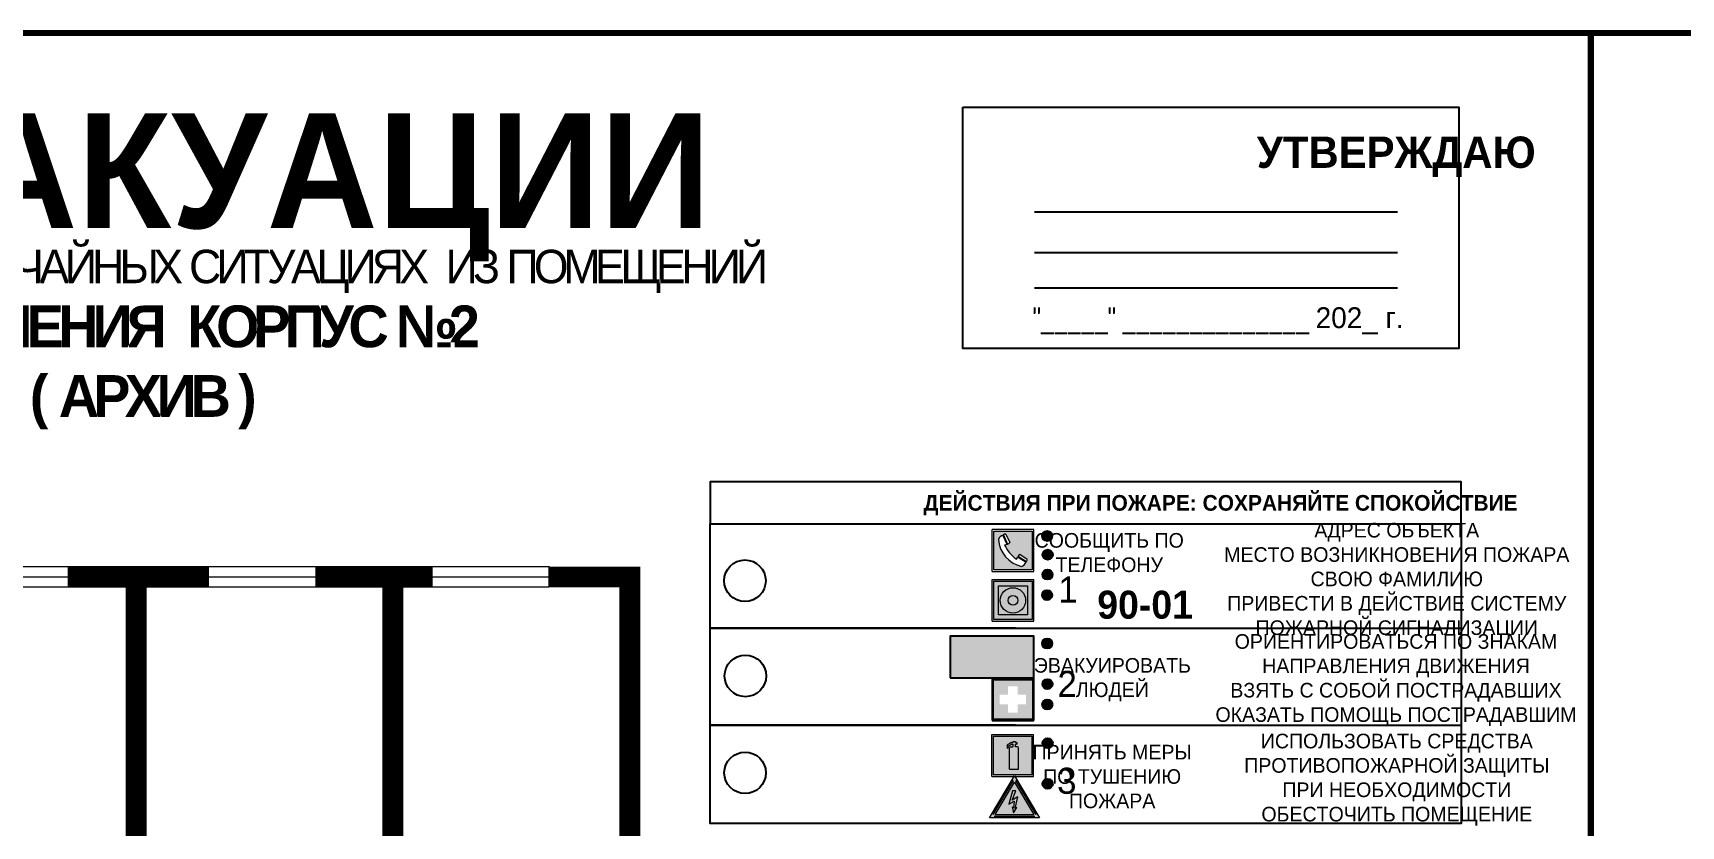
# Model space of a CAD drawing. Header units: millimetres. Extents: x 13810 to 67229, y 12374 to 21950.
# Drawn here: x 22217.5 to 22533.1, y 20511.3 to 20663.2 of the extents above; entities that cross this region are included whole.
import ezdxf

# ---------------------------------------------------------------- set-up
doc = ezdxf.new("R2010")
doc.units = ezdxf.units.MM
doc.styles.add('обычный', font='arial.ttf')

# ---------------------------------------------------------------- blocks, each defined once
blk = doc.blocks.new('A$C3E6D3DDE')
at = {"lineweight": 5}
h = blk.add_hatch(color=40, dxfattribs=at)
h.paths.add_polyline_path([(24.1, 1.45), (16.46, -11.35), (31.74, -11.35)])
h.paths.add_polyline_path([(24.09, -0.46), (30.03, -10.41), (18.14, -10.41)], flags=16)
h.paths.add_polyline_path([(24.54, -3.08), (23.41, -6.02), (25.13, -5.01), (24.33, -8.5), (24.82, -8.27), (23.79, -9.86), (23.4, -8.04), (23.8, -8.43), (24.04, -6.29), (22.39, -7.25), (23.44, -3.08)], flags=0)
h = blk.add_hatch(color=256, dxfattribs=at)
h.paths.add_polyline_path([(24.37, 0.03, 0.567511), (23.82, 0.03), (17.59, -10.4, 0.582454), (17.86, -10.88), (30.32, -10.88, 0.582149), (30.6, -10.4)])
h.paths.add_polyline_path([(24.09, -0.46), (18.14, -10.41), (30.03, -10.41)], flags=16)
h.paths.add_polyline_path([(24.54, -3.08), (23.41, -6.02), (25.13, -5.01), (24.33, -8.5), (24.82, -8.27), (23.79, -9.86), (23.4, -8.04), (23.8, -8.43), (24.04, -6.29), (22.39, -7.25), (23.44, -3.08)], flags=0)
h = blk.add_hatch(color=40, dxfattribs=at)
h.paths.add_polyline_path([(24.09, -0.46), (18.14, -10.41), (30.03, -10.41)])
h.paths.add_polyline_path([(24.82, -8.27), (23.79, -9.86), (23.4, -8.04), (23.8, -8.43), (24.04, -6.29), (22.39, -7.25), (23.44, -3.08), (24.54, -3.08), (23.41, -6.02), (25.13, -5.01), (24.33, -8.5)], flags=16)
at = {"color": 40, "lineweight": 5}
for p, q in [((16.46, -11.35), (24.1, 1.45)), ((24.1, 1.45), (31.74, -11.35))]:
    blk.add_line(p, q, dxfattribs=at)
at = {"lineweight": 5}
for p, q in [((17.59, -10.4), (23.82, 0.03)), ((24.37, 0.03), (30.6, -10.4)), ((18.14, -10.41), (24.09, -0.46)), ((23.44, -3.08), (22.39, -7.25)), ((23.41, -6.02), (24.54, -3.08)), ((25.13, -5.01), (23.41, -6.02)), ((24.54, -3.08), (23.44, -3.08)), ((24.09, -0.46), (30.03, -10.41)), ((24.33, -8.5), (25.13, -5.01)), ((22.39, -7.25), (24.04, -6.29)), ((23.8, -8.43), (23.4, -8.04)), ((23.4, -8.04), (23.79, -9.86)), ((23.79, -9.86), (24.82, -8.27)), ((24.04, -6.29), (23.8, -8.43)), ((24.82, -8.27), (24.33, -8.5)), ((17.86, -10.88), (30.32, -10.88)), ((18.14, -10.41), (30.03, -10.41))]:
    blk.add_line(p, q, dxfattribs=at)
at = {"color": 50, "lineweight": 5}
blk.add_line((31.74, -11.35), (16.46, -11.35), dxfattribs=at)
blk = doc.blocks.new('A$C456E1F9C')
at = {"lineweight": 5}
h = blk.add_hatch(color=242, dxfattribs=at)
h.paths.add_polyline_path([(0.51, -1.47), (0.51, -13.26), (12.29, -13.26), (12.29, -1.47)])
h.paths.add_polyline_path([(5.42, -4.95, -0.254479), (4.78, -5.4), (3.52, -2.53, -0.209735), (4.23, -2.4)], flags=16)
h.paths.add_polyline_path([(8.53, -8.6), (10.87, -10.17), (10.54, -10.76), (8.03, -9.13, -0.192251)], flags=16)
h.paths.add_polyline_path([(4.61, -5.49, 0.005518), (3.87, -5.72, 0.128647), (7.49, -10.01, 0.00809), (7.83, -9.33), (10.47, -10.97, -0.16736), (8.99, -12.25, -0.327862), (1.95, -3.95, -0.166952), (3.36, -2.62)], flags=16)
at = {"color": 242, "lineweight": 5}
for p, q in [((0, -13.77), (0, -0.97)), ((12.8, -0.97), (0, -0.97)), ((4.61, -5.49), (3.36, -2.62)), ((3.52, -2.53), (4.78, -5.4)), ((4.23, -2.4), (5.42, -4.95)), ((12.8, -13.77), (12.8, -0.97)), ((7.83, -9.33), (10.47, -10.97)), ((8.03, -9.13), (10.54, -10.76)), ((10.81, -10.12), (8.53, -8.6)), ((0, -13.77), (12.8, -13.77)), ((10.54, -10.76), (10.8, -10.3)), ((10.8, -10.3), (10.81, -10.12))]:
    blk.add_line(p, q, dxfattribs=at)
blk.add_lwpolyline([(0.51, -1.47), (12.29, -1.47), (12.29, -13.26), (0.51, -13.26)], close=True, dxfattribs=at)
for centre, radius, start, end in [((4.59, -5.34), 2.99, 114.2845, 152.1974), ((11.12, -3.31), 9.19, 183.9915, 256.6009), ((4.02, -3.27), 0.891, 76.3284, 123.7092), ((4.68, -4.59), 0.824, 276.9621, 334.0723), ((14.98, -39.1), 35.17, 107.1487, 108.4135), ((13.86, -0.94), 11.08, 205.5536, 234.8762), ((-13.31, 0.8), 23.44, 332.5487, 334.4027), ((8.94, -9.5), 0.989, 114.4092, 157.9388), ((7.87, -9.46), 3, 291.9291, 329.9329)]:
    blk.add_arc(centre, radius, start, end, dxfattribs=at)
blk = doc.blocks.new('A$C54414219')
at = {"true_color": 0xffffff}
h = blk.add_hatch(color=7, dxfattribs=at)
h.paths.add_polyline_path([(2.39, -9.45), (2.39, -18.3), (11.23, -18.3), (11.23, -9.45)], flags=0)
h.paths.add_polyline_path([(10.71, -13.87, -1), (2.92, -13.87, -1)], flags=0)
h.paths.add_polyline_path([(8.3, -13.87, -1), (5.33, -13.87, -1)], flags=0)
h.paths.add_polyline_path([(0.41, -7.47), (0.41, -20.27), (13.21, -20.27), (13.21, -7.47)])
h.paths.add_polyline_path([(0.92, -19.77), (12.71, -19.77), (12.71, -7.98), (0.92, -7.98)], flags=16)
h.paths.add_polyline_path([(11.23, -9.45), (11.23, -18.3), (2.39, -18.3), (2.39, -9.45)], flags=0)
at = {"lineweight": 5}
h = blk.add_hatch(color=242, dxfattribs=at)
h.paths.add_polyline_path([(12.71, -7.98), (0.92, -7.98), (0.92, -19.77), (12.71, -19.77)])
h.paths.add_polyline_path([(11.23, -18.3), (2.39, -18.3), (2.39, -9.45), (11.23, -9.45)], flags=16)
h.paths.add_polyline_path([(10.71, -13.87, -1), (2.92, -13.87, -1)], flags=0)
h.paths.add_polyline_path([(8.3, -13.87, -1), (5.33, -13.87, -1)], flags=0)
at = {"true_color": 0xffffff}
h = blk.add_hatch(color=7, dxfattribs=at)
h.paths.add_polyline_path([(2.39, -9.45), (2.39, -18.3), (11.23, -18.3), (11.23, -9.45)])
h.paths.add_polyline_path([(10.71, -13.87, -1), (2.92, -13.87, -1)], flags=16)
h.paths.add_polyline_path([(8.3, -13.87, -1), (5.33, -13.87, -1)], flags=0)
at = {"lineweight": 5}
h = blk.add_hatch(color=242, dxfattribs=at)
h.paths.add_polyline_path([(2.92, -13.87, 1), (10.71, -13.87, 1)])
h.paths.add_polyline_path([(8.3, -13.87, -1), (5.33, -13.87, -1)], flags=16)
at = {"color": 242, "lineweight": 5}
for p, q in [((0.41, -20.27), (0.41, -7.47)), ((0.41, -7.47), (13.21, -7.47)), ((0.41, -7.47), (13.21, -7.47)), ((13.21, -20.27), (13.21, -7.47)), ((0.41, -20.27), (13.21, -20.27))]:
    blk.add_line(p, q, dxfattribs=at)
for points in [[(0.92, -7.98), (12.71, -7.98), (12.71, -19.77), (0.92, -19.77)], [(2.39, -9.45), (11.23, -9.45), (11.23, -18.3), (2.39, -18.3)]]:
    blk.add_lwpolyline(points, close=True, dxfattribs=at)
for radius in [3.89, 1.49]:
    blk.add_circle((6.81, -13.87), radius, dxfattribs=at)
blk = doc.blocks.new('A$C32E8229D')
at = {"true_color": 0xffffff}
blk.add_hatch(color=7, dxfattribs=at).paths.add_polyline_path([(0, 0), (0, -8), (16, -8), (16, 0)])
h = blk.add_hatch(color=126)
h.paths.add_polyline_path([(0.2, -0.2), (15.8, -0.2), (15.8, -7.8), (0.2, -7.8)])
h.paths.add_polyline_path([(13.49, -2.05), (12.08, -2.05), (11.37, -2.63, 0.162397), (11.29, -2.84), (11.29, -3.63), (10.35, -3.63), (10.35, -4.05), (11.68, -4.05), (11.68, -3.48), (12.26, -4.28), (11.29, -5.1), (11.29, -6.78), (11.85, -6.78), (11.85, -5.44), (12.8, -4.64), (12.8, -5.94), (14.46, -5.94), (14.46, -5.39), (13.45, -5.39), (13.45, -3.97), (12.46, -2.59), (13.15, -2.59), (13.69, -3.34), (14.18, -3)], flags=16)
h.paths.add_polyline_path([(10.74, -1.82, 1), (11.8, -1.82, 1)], flags=16)
h.paths.add_polyline_path([(9.39, -3.59), (5.99, -3.59), (6.56, -3.03), (5.91, -3.03), (5.1, -3.83), (5.91, -4.64), (6.56, -4.64), (5.99, -4.09), (9.39, -4.09)], flags=16)
h.paths.add_polyline_path([(4.29, -1.08), (1.72, -1.08), (1.72, -6.6), (4.29, -6.6)], flags=16)
at = {"color": 126}
blk.add_lwpolyline([(16, -8), (0, -8), (0, 0), (16, 0)], close=True, dxfattribs=at)
blk = doc.blocks.new('A$C18900ED3')
h = blk.add_hatch(color=126)
h.paths.add_polyline_path([(-0.18, -0.18), (-7.02, -0.18), (-7.02, -7.02), (-0.18, -7.02)])
h.paths.add_polyline_path([(-5.89, -4.46), (-5.89, -2.77), (-4.46, -2.77), (-4.46, -1.31), (-2.77, -1.31), (-2.77, -2.77), (-1.33, -2.77), (-1.33, -4.46), (-2.77, -4.46), (-2.77, -5.89), (-4.46, -5.89), (-4.46, -4.46)], flags=16)
at = {"color": 126}
for p, q in [((-7.2, 0), (-7.2, -7.2)), ((0, 0), (-7.2, 0)), ((0, -7.2), (0, 0)), ((-7.02, -7.02), (-7.02, -0.18)), ((-7.02, -0.18), (-0.18, -0.18)), ((-0.18, -0.18), (-0.18, -7.02)), ((-7.2, -7.2), (0, -7.2)), ((-0.18, -7.02), (-7.02, -7.02))]:
    blk.add_line(p, q, dxfattribs=at)
blk = doc.blocks.new('A$C3AD82952')
at = {"true_color": 0xf5f5ff}
h = blk.add_hatch(color=7, dxfattribs=at)
h.dxf.hatch_style = 1
h.paths.add_polyline_path([(8.21, 8.73, 0.414214), (7.89, 9.05), (7.22, 9.05), (7.22, 9.92), (7.59, 9.92, 1), (7.57, 10.36), (7.22, 10.36), (7.22, 10.6), (6.43, 10.6), (6.43, 10.36), (6.01, 10.36), (4.74, 9.59), (4.74, 8.69), (4.98, 8.73), (4.98, 9.26), (6.12, 9.91), (6.43, 9.91), (6.43, 9.05), (5.76, 9.05, 0.414214), (5.44, 8.73), (5.44, 2.2), (8.21, 2.2)], flags=0)
h.paths.add_polyline_path([(12.8, 12.8), (0, 12.8), (0, 0), (12.8, 0)])
h.paths.add_polyline_path([(0.51, 12.29), (12.29, 12.29), (12.29, 0.51), (0.51, 0.51)], flags=16)
h.paths.add_polyline_path([(4.74, 9.59), (6.01, 10.36), (6.43, 10.36), (6.43, 10.6), (7.22, 10.6), (7.22, 10.36), (7.59, 10.36, -0.94586), (7.59, 9.92), (7.22, 9.92), (7.22, 9.05), (7.89, 9.05, -0.414214), (8.21, 8.73), (8.21, 2.2), (5.44, 2.2), (5.44, 8.73, -0.414214), (5.76, 9.05), (6.43, 9.05), (6.43, 9.91), (6.12, 9.91), (4.98, 9.26), (4.98, 8.73), (4.74, 8.69)], flags=0)
h = blk.add_hatch(color=242)
h.dxf.hatch_style = 1
h.paths.add_polyline_path([(12.29, 12.29), (0.51, 12.29), (0.51, 0.51), (12.29, 0.51)])
h.paths.add_polyline_path([(4.74, 8.69), (4.74, 9.59), (6.01, 10.36), (6.43, 10.36), (6.43, 10.6), (7.22, 10.6), (7.22, 10.36), (7.59, 10.36, -0.94586), (7.59, 9.92), (7.22, 9.92), (7.22, 9.05), (7.89, 9.05, -0.414214), (8.21, 8.73), (8.21, 2.2), (5.44, 2.2), (5.44, 8.73, -0.414214), (5.76, 9.05), (6.43, 9.05), (6.43, 9.91), (6.12, 9.91), (4.98, 9.26), (4.98, 8.73)], flags=16)
h = blk.add_hatch(color=7, dxfattribs=at)
h.dxf.hatch_style = 1
h.paths.add_polyline_path([(8.21, 8.73, 0.414214), (7.89, 9.05), (7.22, 9.05), (7.22, 9.92), (7.59, 9.92, 1), (7.57, 10.36), (7.22, 10.36), (7.22, 10.6), (6.43, 10.6), (6.43, 10.36), (6.01, 10.36), (4.74, 9.59), (4.74, 8.69), (4.98, 8.73), (4.98, 9.26), (6.12, 9.91), (6.43, 9.91), (6.43, 9.05), (5.76, 9.05, 0.414214), (5.44, 8.73), (5.44, 2.2), (8.21, 2.2)])
at = {"color": 242, "lineweight": 5}
for p, q in [((0, 0), (0, 12.8)), ((0, 12.8), (12.8, 12.8)), ((6.01, 10.36), (4.74, 9.59)), ((6.01, 10.36), (6.43, 10.36)), ((7.22, 10.6), (6.43, 10.6)), ((6.43, 10.6), (6.43, 10.36)), ((7.22, 10.36), (7.22, 10.6)), ((7.59, 10.36), (7.22, 10.36)), ((12.8, 0), (12.8, 12.8)), ((4.74, 9.59), (4.74, 8.69)), ((4.74, 8.69), (4.98, 8.73)), ((4.98, 9.26), (6.12, 9.91)), ((4.98, 8.73), (4.98, 9.26)), ((5.44, 2.2), (5.44, 8.73)), ((5.76, 9.05), (6.43, 9.05)), ((6.12, 9.91), (6.43, 9.91)), ((6.43, 9.91), (6.43, 9.05)), ((7.22, 9.05), (7.22, 9.92)), ((7.59, 9.92), (7.22, 9.92)), ((7.89, 9.05), (7.22, 9.05)), ((8.21, 2.2), (8.21, 8.73)), ((0, 0), (12.8, 0)), ((5.44, 2.2), (8.21, 2.2))]:
    blk.add_line(p, q, dxfattribs=at)
blk.add_lwpolyline([(0.51, 12.29), (12.29, 12.29), (12.29, 0.51), (0.51, 0.51)], close=True, dxfattribs=at)
for centre, radius, start, end in [((7.58, 10.14), 0.223, 273.1875, 86.8125), ((5.76, 8.73), 0.32, 90, 180), ((7.89, 8.73), 0.32, 0, 90)]:
    blk.add_arc(centre, radius, start, end, dxfattribs=at)

msp = doc.modelspace()

# ---------------------------------------------------------------- hatches: boundary and pattern name
at = {"lineweight": 0}
h = msp.add_hatch(color=256, dxfattribs=at)
h.dxf.hatch_style = 1
h.paths.add_polyline_path([(22410.71, 20566.83, 1), (22412.65, 20566.83, 1)])
h = msp.add_hatch(color=256, dxfattribs=at)
h.dxf.hatch_style = 1
h.paths.add_polyline_path([(22410.82, 20563.25, 1), (22412.75, 20563.25, 1)])
h = msp.add_hatch(color=256, dxfattribs=at)
h.dxf.hatch_style = 1
h.paths.add_polyline_path([(22410.78, 20559.43, 1), (22412.71, 20559.43, 1)])
h = msp.add_hatch(color=256, dxfattribs=at)
h.dxf.hatch_style = 1
h.paths.add_polyline_path([(22410.7, 20555.51, 1), (22412.63, 20555.51, 1)])
h = msp.add_hatch(color=256, dxfattribs=at)
h.dxf.hatch_style = 1
h.paths.add_polyline_path([(22410.71, 20546.24, 1), (22412.64, 20546.24, 1)])
h = msp.add_hatch(color=256, dxfattribs=at)
h.dxf.hatch_style = 1
h.paths.add_polyline_path([(22410.75, 20538.46, 1), (22412.68, 20538.46, 1)])
h = msp.add_hatch(color=256, dxfattribs=at)
h.dxf.hatch_style = 1
h.paths.add_polyline_path([(22410.74, 20534.56, 1), (22412.67, 20534.56, 1)])
h = msp.add_hatch(color=256, dxfattribs=at)
h.dxf.hatch_style = 1
h.paths.add_polyline_path([(22410.8, 20527.13, 1), (22412.73, 20527.13, 1)])
h = msp.add_hatch(color=256, dxfattribs=at)
h.dxf.hatch_style = 1
h.paths.add_polyline_path([(22410.81, 20519.37, 1), (22412.74, 20519.37, 1)])

# ---------------------------------------------------------------- linework, layer by layer
at = {"color": 2, "lineweight": 100}
for points in [[(21915.78, 20663.18), (22515.78, 20663.18), (22515.78, 20268.18), (21915.78, 20268.18)], [(22515.78, 20663.18), (23115.78, 20663.18), (23115.78, 20268.18), (22515.78, 20268.18)]]:
    msp.add_lwpolyline(points, close=True, dxfattribs=at)
for points in [[(22395.5, 20648.94), (22490.5, 20648.94), (22490.5, 20602.73), (22395.5, 20602.73)], [(22347.17, 20569.18), (22490.94, 20569.18), (22490.94, 20577.23), (22347.17, 20577.23)], [(22347.17, 20569.18), (22490.94, 20569.18), (22490.94, 20511.78), (22347.17, 20511.78)]]:
    msp.add_lwpolyline(points, close=True)
for points in [[(22409.25, 20628.89), (22478.77, 20628.89)], [(22409.25, 20621.13), (22478.77, 20621.13)], [(22409.25, 20614.34), (22478.77, 20614.34)], [(22405.59, 20549.19), (22347.17, 20549.19), (22490.94, 20549.19)], [(22405.59, 20530.61), (22347.17, 20530.61), (22490.94, 20530.61)]]:
    msp.add_lwpolyline(points)
at = {"lineweight": 0}
for points in [[(22316.39, 20560.91), (22010.15, 20560.91)], [(22316.18, 20558.97), (22009.93, 20558.97)], [(22316.23, 20557.04), (22009.99, 20557.04)]]:
    msp.add_lwpolyline(points, dxfattribs=at)
at = {"lineweight": 100, "const_width": 4}
for points in [[(22251.16, 20558.97), (22224.12, 20558.97)], [(22255.17, 20475.67), (22237.21, 20475.67), (22237.21, 20558.97)], [(22294, 20558.97), (22271.52, 20558.97)], [(22286.35, 20558.97), (22286.35, 20475.67), (22286.35, 20474.22)], [(22331.76, 20431.33), (22331.76, 20558.97), (22316.18, 20558.97)]]:
    msp.add_lwpolyline(points, dxfattribs=at)
for centre, radius in [((22411.68, 20566.83), 0.966), ((22353.8, 20558.26), 3.98), ((22411.78, 20563.25), 0.966), ((22411.75, 20559.43), 0.966), ((22411.66, 20555.51), 0.966), ((22411.68, 20546.24), 0.966), ((22353.89, 20540.03), 3.98), ((22411.72, 20538.46), 0.966), ((22411.71, 20534.56), 0.966), ((22411.77, 20527.13), 0.966), ((22353.83, 20521.46), 3.98), ((22411.77, 20519.37), 0.966)]:
    msp.add_circle(centre, radius)

# ---------------------------------------------------------------- block references
for name, p, xscale, yscale, zscale in [('A$C456E1F9C', (22401.12, 20568.65), 0.625, 0.625, 0.625), ('A$C54414219', (22400.87, 20563.16), 0.625, 0.625, 0.625), ('A$C18900ED3', (22409.12, 20539.51), 1.111111111007631, 1.111111111007631, 1.111111111007631), ('A$C3AD82952', (22401.07, 20520.78), 0.625, 0.625, 0.625), ('A$C3E6D3DDE', (22390.36, 20519.97), 0.625, 0.625, 0.625)]:
    msp.add_blockref(name, p, dxfattribs=dict(xscale=xscale, yscale=yscale, zscale=zscale))
at = {"xscale": -1}
msp.add_blockref('A$C32E8229D', (22409.12, 20547.66), dxfattribs=at)

# ---------------------------------------------------------------- texts
at = {"lineweight": 0, "style": 'обычный'}
for s, insert, char_height, width, attachment_point in [('{\\fProxima Nova Rg|b1|i0|c204|p2;ПЛАН ЭВАКУАЦИИ}', (22070.09, 20647.81), 22, 493.8901, 1), ('\\pi-18,l18,t18;{\\fProxima Nova Rg|b1|i0|c204|p2;УТВЕРЖДАЮ\\H1.1997x; }', (22478.53, 20639.47), 6, 126.6484, 5), ('{\\fArial Narrow|b0|i0|c204|p34;"_____" ______________ \\fProxima Nova Rg|b0|i0|c204|p2;202_ г. }', (22444.4, 20608.06), 4, 78.6503, 5), ('{\\fProxima Nova Rg|b1|i0|c204|p2;ДЕЙСТВИЯ ПРИ ПОЖАРЕ: СОХРАНЯЙТЕ СПОКОЙСТВИЕ\\H1.6644x; }', (22444.89, 20572.74), 3, 175.1736, 5), ('\\pi-8.4,l8.4,t8.4;{\\fProxima Nova Rg|b0|i0|c204|p2;АДРЕС ОБЪЕКТА\\PМЕСТО ВОЗНИКНОВЕНИЯ ПОЖАРА \\PСВОЮ ФАМИЛИЮ\\PПРИВЕСТИ В ДЕЙСТВИЕ СИСТЕМУ \\PПОЖАРНОЙ СИГНАЛИЗАЦИИ}', (22478.63, 20558.2), 2.8, 126.6484, 5), ('{\\fProxima Nova Rg|b0|i0|c204|p2;СООБЩИТЬ ПО \\PТЕЛЕФОНУ}', (22423.56, 20563.64), 2.8, 126.6484, 5), ('{\\fProxima Nova Rg|b0|i0|c204|p2;1\\H1.1667x; }', (22415.66, 20556.57), 5, 126.6484, 5), ('{\\fProxima Nova Rg|b1|i0|c204|p2;\\H1.0714x;90-01\\fProxima Nova Rg|b0|i0|c204|p2;\\H0.93331x; \\H1.3449x; }', (22430.43, 20553.63), 5, 126.6484, 5), ('\\pi-8.4,l8.4,t8.4;{\\fProxima Nova Rg|b0|i0|c204|p2;ОРИЕНТИРОВАТЬСЯ ПО ЗНАКАМ \\PНАПРАВЛЕНИЯ ДВИЖЕНИЯ\\PВЗЯТЬ С СОБОЙ ПОСТРАДАВШИХ\\PОКАЗАТЬ ПОМОЩЬ ПОСТРАДАВШИМ}', (22478.48, 20539.22), 2.8, 126.6484, 5), ('{\\fProxima Nova Rg|b0|i0|c204|p2;ЭВАКУИРОВАТЬ \\PЛЮДЕЙ}', (22424.16, 20539.31), 2.8, 126.6484, 5), ('{\\fProxima Nova Rg|b0|i0|c204|p2;2\\H1.1967x; }', (22415.51, 20538.49), 5, 126.6484, 5), ('\\pi-8.4,l8.4,t8.4;{\\fProxima Nova Rg|b0|i0|c204|p2;ИСПОЛЬЗОВАТЬ СРЕДСТВА \\PПРОТИВОПОЖАРНОЙ ЗАЩИТЫ \\PПРИ НЕОБХОДИМОСТИ \\PОБЕСТОЧИТЬ ПОМЕЩЕНИЕ}', (22478.64, 20520.15), 2.8, 126.6484, 5), ('{\\fProxima Nova Rg|b0|i0|c204|p2;ПРИНЯТЬ МЕРЫ \\PПО ТУШЕНИЮ \\PПОЖАРА}', (22424.12, 20520.74), 2.8, 126.6484, 5), ('{\\fProxima Nova Rg|b0|i0|c204|p2;3\\H1.1967x; }', (22415.44, 20519.91), 5, 126.6484, 5)]:
    msp.add_mtext(s, dxfattribs=dict(at, insert=insert, char_height=char_height, width=width, attachment_point=attachment_point))
at = {"color": 0, "lineweight": 0, "insert": (22219.85, 20615.11), "char_height": 8, "width": 449.2158, "attachment_point": 5, "style": 'обычный'}
msp.add_mtext('{\\fArial Black|b1|i0|c204|p34;\\H2x;\\T0.85;  \\fArial Narrow|b0|i0|c204|p34;\\H0.8x;\\W0.9;\\P\\fProxima Nova Rg|b0|i0|c204|p2;\\H0.5x;\\W1;\\C256;ПРИ ПОЖАРЕ  ИЛИ ДРУГИХ ЧРЕЗВЫЧАЙНЫХ СИТУАЦИЯХ  ИЗ ПОМЕЩЕНИЙ \\fProxima Nova Rg|b1|i0|c204|p2;\\H1.25x;\\PЗДАНИЯ УПРАВЛЕНИЯ \\fProxima Nova Rg|b1|i0|c0|p2; \\fProxima Nova Rg|b1|i0|c204|p2;КОРПУС №2 \\fProxima Nova Rg|b1|i0|c0|p2;\\P\\fProxima Nova Rg|b1|i0|c204|p2;ЭТАЖ \\fProxima Nova Rg|b1|i0|c0|p2;1\\fProxima Nova Rg|b1|i0|c204|p2; ( АРХИВ )}', dxfattribs=at)

doc.saveas('drawing.dxf')
